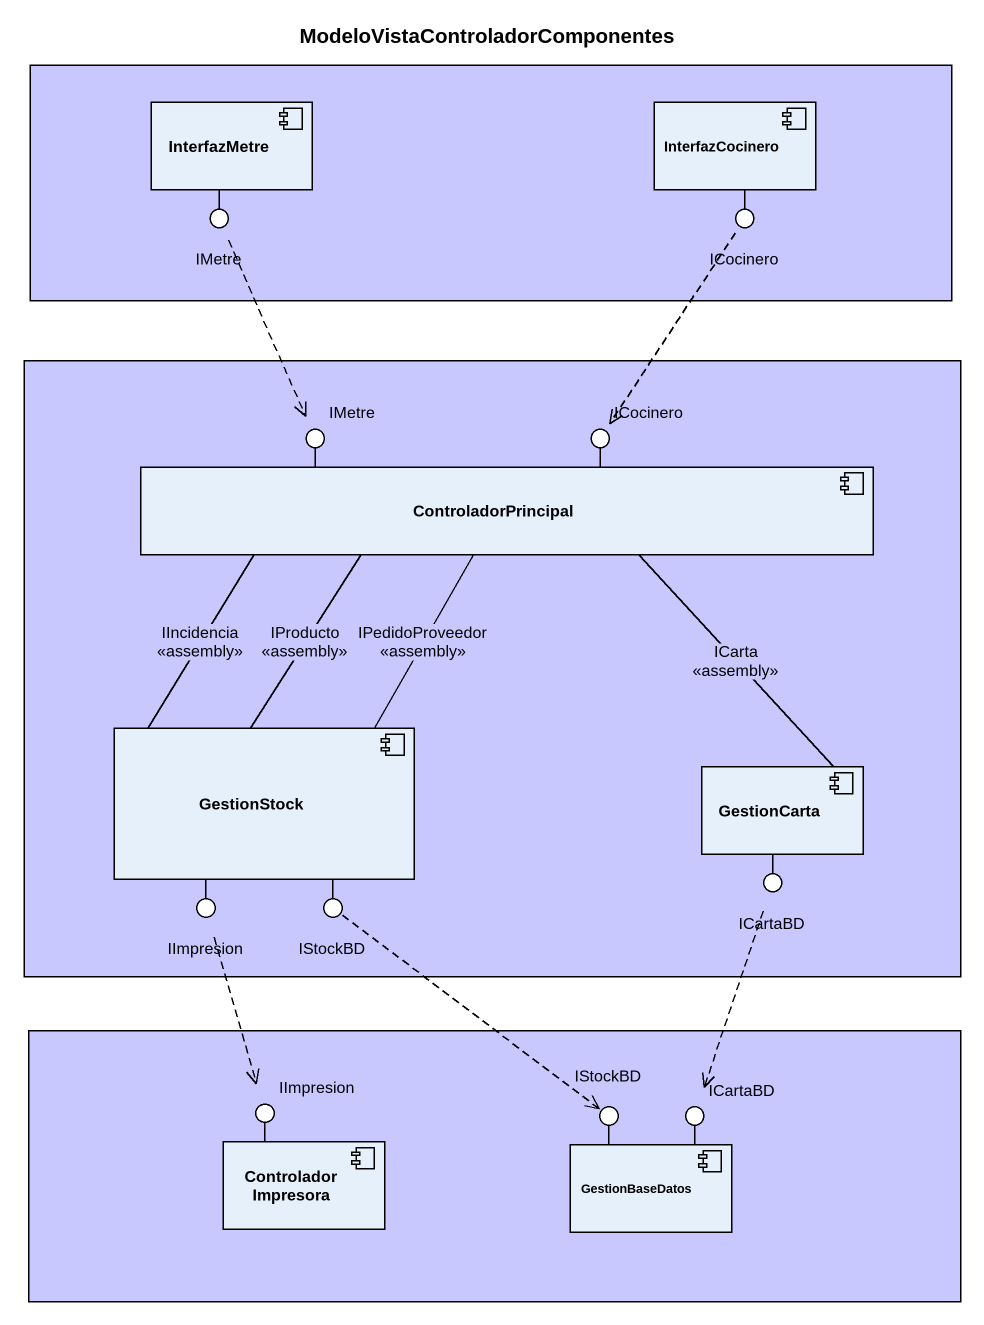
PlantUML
@startuml
title ModeloVistaControladorComponentes
rectangle " " as rectangle1 #C8C8FF {
  component InterfazMetre
  component InterfazCocinero
}
() IMetre
() ICocinero
rectangle " " as rectangle2 #C8C8FF {
  component ControladorPrincipal
  component GestionStock
  component GestionCarta
}
() "IMetre" as IMetre_2
() "ICocinero" as ICocinero_2
() IImpresion
() IStockBD
() ICartaBD
rectangle " " as rectangle3 #C8C8FF {
  component ControladorImpresora
  component GestionBaseDatos
}
() "IImpresion" as IImpresion_2
() "IStockBD" as IStockBD_2
() "ICartaBD" as ICartaBD_2
InterfazMetre -- IMetre
InterfazCocinero -- ICocinero
ControladorPrincipal -left- IMetre_2
ControladorPrincipal -up- ICocinero_2
GestionStock -- IImpresion
GestionStock -- IStockBD
GestionCarta -- ICartaBD
ControladorImpresora -up- IImpresion_2
GestionBaseDatos -up- IStockBD_2
GestionBaseDatos -up- ICartaBD_2
IMetre ..> IMetre_2
ICocinero ..> ICocinero_2
ControladorPrincipal -- GestionStock : IIncidencia\n<<assembly>>
ControladorPrincipal -- GestionStock : IPedidoProveedor\n<<assembly>>
ControladorPrincipal -- GestionStock : IProducto\n<<assembly>>
ControladorPrincipal -- GestionCarta : ICarta\n<<assembly>>
IImpresion ..> IImpresion_2
IStockBD ..> IStockBD_2
ICartaBD ..> ICartaBD_2
@enduml
